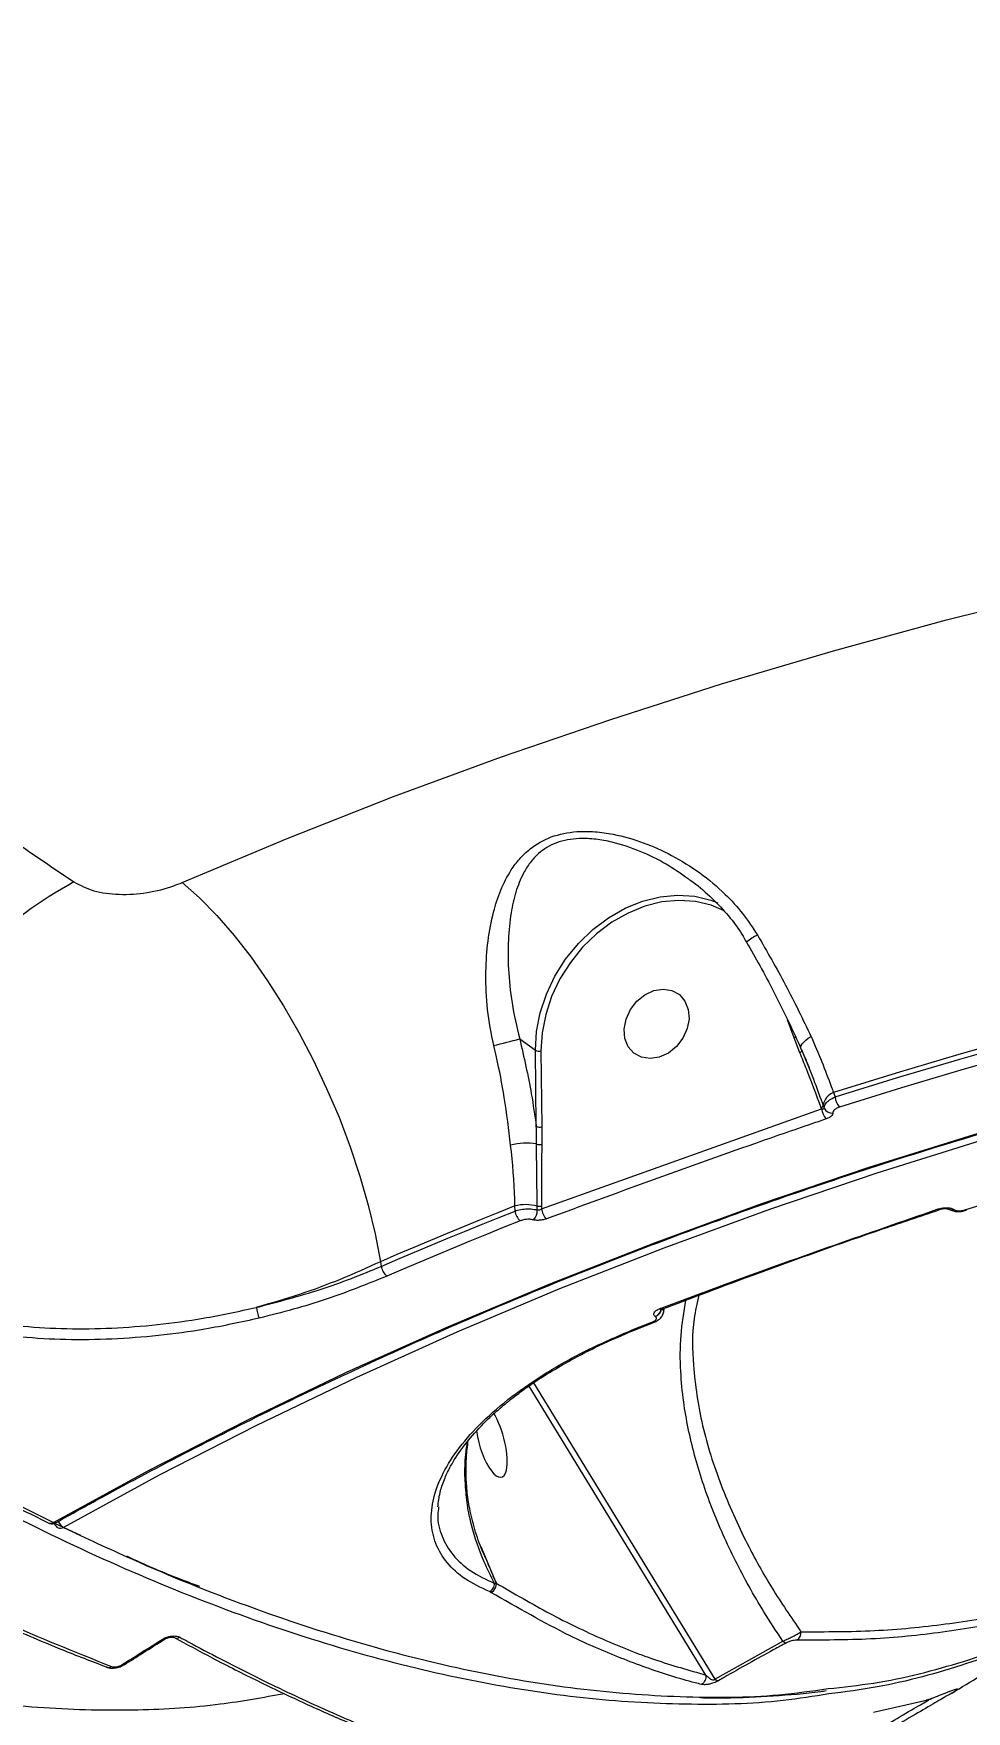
# Model space of a CAD drawing. Header units: millimetres. Extents: x -10374 to 11119, y -8221 to 9433.
# Drawn here: x -3027.9 to -2914.7, y -5287.6 to -5084.2 of the extents above; entities that cross this region are included whole.
import ezdxf

# ---------------------------------------------------------------- set-up
doc = ezdxf.new("R2010")
doc.units = ezdxf.units.MM
for name, color, linetype in [('DIKOM_ОБЪЕКТ', 7, 'Continuous'), ('DIKOM_РАЗМЕР_ЗОНА', 7, 'Continuous'), ('DIKOM_РАЗМЕР_ОБЪЕКТА', 7, 'Continuous')]:
    doc.layers.add(name, color=color, linetype=linetype)
doc.styles.add('style1', font='arial.ttf', dxfattribs={"width": 0.8})
doc.dimstyles.new('1-50', dxfattribs={"dimtxt": 300, "dimasz": 200, "dimexe": 100, "dimexo": 0, "dimgap": 100, "dimtad": 0, "dimdec": 0, "dimtxsty": 'style1', "dimcen": 0, "dimclrd": 7, "dimclre": 7, "dimadec": 1, "dimazin": 2, "dimtfac": 1, "dimtdec": 0, "dimtmove": 1, "dimatfit": 3, "dimfxl": 0, "dimlwd": 25, "dimlwe": 18, "dimarcsym": 0})

# ---------------------------------------------------------------- blocks, each defined once
blk = doc.blocks.new('*D16')
at = {"layer": 'Defpoints', "color": 0, "transparency": 16777216}
for p in [(-9045.1, 5161.67), (3694.49, 5161.67), (1813.16, -6719.94)]:
    blk.add_point(p, dxfattribs=at)
at = {"layer": 'DIKOM_РАЗМЕР_ОБЪЕКТА', "color": 7, "lineweight": 18, "transparency": 16777216}
for p, q in [((3694.49, 5161.67), (-9145.1, 5161.67)), ((1813.16, -6719.94), (-9145.1, -6719.94))]:
    blk.add_line(p, q, dxfattribs=at)
at = {"layer": 'DIKOM_РАЗМЕР_ОБЪЕКТА', "color": 7, "lineweight": 25, "transparency": 16777216}
for p, q in [((-9045.1, 4961.67), (-9045.1, -0.45)), ((-9045.1, -6519.94), (-9045.1, -1080.23))]:
    blk.add_line(p, q, dxfattribs=at)
at = {"layer": 'DIKOM_РАЗМЕР_ОБЪЕКТА', "color": 7, "transparency": 16777216}
for points in [[(-9078.43, 4961.67), (-9011.76, 4961.67), (-9045.1, 5161.67)], [(-9078.43, -6519.94), (-9011.76, -6519.94), (-9045.1, -6719.94)]]:
    blk.add_solid(points, dxfattribs=at)
at = {"layer": 'DIKOM_РАЗМЕР_ОБЪЕКТА', "color": 0, "transparency": 16777216, "insert": (-9045.1, -540.34), "char_height": 300, "attachment_point": 5, "rotation": 90, "style": 'style1'}
blk.add_mtext('11900', dxfattribs=at)
blk = doc.blocks.new('*D13')
at = {"layer": 'Defpoints', "color": 0, "transparency": 16777216}
for p in [(-10176.97, 7112.81), (3082.33, 7112.81), (2015.48, -8221.4)]:
    blk.add_point(p, dxfattribs=at)
at = {"layer": 'DIKOM_РАЗМЕР_ЗОНА', "color": 7, "lineweight": 18, "transparency": 16777216}
for p, q in [((3082.33, 7112.81), (-10276.97, 7112.81)), ((2015.48, -8221.4), (-10276.97, -8221.4))]:
    blk.add_line(p, q, dxfattribs=at)
at = {"layer": 'DIKOM_РАЗМЕР_ЗОНА', "color": 7, "lineweight": 25, "transparency": 16777216}
for p, q in [((-10176.97, 6912.81), (-10176.97, -14.41)), ((-10176.97, -8021.4), (-10176.97, -1094.19))]:
    blk.add_line(p, q, dxfattribs=at)
at = {"layer": 'DIKOM_РАЗМЕР_ЗОНА', "color": 7, "transparency": 16777216}
for points in [[(-10210.3, 6912.81), (-10143.64, 6912.81), (-10176.97, 7112.81)], [(-10210.3, -8021.4), (-10143.64, -8021.4), (-10176.97, -8221.4)]]:
    blk.add_solid(points, dxfattribs=at)
at = {"layer": 'DIKOM_РАЗМЕР_ЗОНА', "color": 0, "transparency": 16777216, "insert": (-10176.97, -554.3), "char_height": 300, "attachment_point": 5, "rotation": 90, "style": 'style1'}
blk.add_mtext('15300', dxfattribs=at)

msp = doc.modelspace()

# ---------------------------------------------------------------- linework, layer by layer
at = {"layer": 'DIKOM_ОБЪЕКТ', "color": 7, "linetype": 'Continuous', "lineweight": 15}
for p, q in [((-2935.63, -5205.98), (-2936.43, -5203.79)), ((-2968.91, -5206.09), (-2967.01, -5207.48)), ((-2966.9, -5216.7), (-2967.01, -5207.48)), ((-2966.33, -5207.55), (-2966.22, -5216.77)), ((-2934.93, -5207.78), (-2935.63, -5205.98)), ((-2930.86, -5212.59), (-2930.66, -5213.14)), ((-2966.26, -5226.71), (-2932.32, -5214.58)), ((-2932.32, -5214.58), (-2932.35, -5214.48)), ((-2932.12, -5214.17), (-2932, -5214.49)), ((-2966.22, -5216.77), (-2966.24, -5218.89)), ((-2969.48, -5226.97), (-2969.49, -5226.36)), ((-2966.26, -5226.37), (-2966.26, -5226.71)), ((-2918.08, -5226.81), (-2918.07, -5226.8)), ((-2916.24, -5226.79), (-2916.23, -5226.8)), ((-2985.81, -5233.12), (-2985.69, -5233.69)), ((-2952.45, -5239.77), (-2952.47, -5239.76)), ((-2951.45, -5239.27), (-2951.38, -5238.76)), ((-2955.04, -5241.43), (-2952.58, -5240.43)), ((-2946.33, -5283.23), (-2967.77, -5248.19)), ((-2967.23, -5247.8), (-2945.25, -5283.72)), ((-2975.5, -5260.12), (-2975.55, -5258.93)), ((-3026.07, -5264.79), (-3026.09, -5264.78)), ((-3022.14, -5266.3), (-3025.19, -5264.91)), ((-2973.62, -5267.66), (-2971.76, -5272.08)), ((-2972.15, -5271.19), (-2971.77, -5272.06)), ((-2971.97, -5272.12), (-2971.77, -5272.06)), ((-2971.77, -5272.06), (-2971.76, -5272.08)), ((-2972.43, -5273.2), (-2972.58, -5273.12)), ((-2972.41, -5273.21), (-2972.43, -5273.2)), ((-3011.92, -5278.87), (-3011.9, -5278.86)), ((-2945.25, -5283.72), (-2937.01, -5279.12)), ((-3019.03, -5282.27), (-3019.05, -5282.26)), ((-2926.01, -5287.73), (-2919.41, -5286.23)), ((-2919.41, -5286.23), (-2919.4, -5286.22)), ((-2919.4, -5286.22), (-2919.29, -5286.19))]:
    msp.add_line(p, q, dxfattribs=at)
at = {"layer": 'DIKOM_ОБЪЕКТ', "color": 7, "linetype": 'Continuous', "lineweight": 15, "flags": 128}
for points in [[(-3009.85, -5187.15), (-2997.12, -5181.81), (-2984.2, -5176.73), (-2971.12, -5171.91), (-2957.86, -5167.36), (-2944.45, -5163.07), (-2930.88, -5159.06), (-2917.16, -5155.31), (-2903.31, -5151.84), (-2889.33, -5148.65), (-2875.22, -5145.73), (-2861, -5143.1), (-2846.67, -5140.74), (-2832.25, -5138.67), (-2817.73, -5136.88)], [(-3009.85, -5187.15), (-3007.75, -5189.01), (-3005.64, -5191.15), (-3003.55, -5193.55), (-3001.49, -5196.19), (-2999.48, -5199.05), (-2997.54, -5202.1), (-2995.69, -5205.31), (-2993.94, -5208.65), (-2992.32, -5212.1), (-2990.82, -5215.61), (-2989.48, -5219.17), (-2988.3, -5222.73), (-2987.29, -5226.26), (-2986.45, -5229.74), (-2985.81, -5233.12)], [(-2967.01, -5207.48), (-2966.87, -5205.22), (-2966.43, -5202.93), (-2965.68, -5200.67), (-2964.64, -5198.49), (-2963.34, -5196.43), (-2961.8, -5194.53), (-2960.06, -5192.85), (-2958.15, -5191.41), (-2956.12, -5190.25), (-2954.02, -5189.4), (-2951.88, -5188.86), (-2949.76, -5188.66), (-2947.69, -5188.8), (-2945.74, -5189.28), (-2944.88, -5189.61)], [(-2944.13, -5190.58), (-2945.7, -5189.9), (-2947.6, -5189.44), (-2949.6, -5189.31), (-2951.66, -5189.5), (-2953.73, -5190.02), (-2955.77, -5190.85), (-2957.74, -5191.97), (-2959.59, -5193.37), (-2961.28, -5195), (-2962.77, -5196.84), (-2964.03, -5198.83), (-2965.04, -5200.95), (-2965.76, -5203.14), (-2966.2, -5205.36), (-2966.33, -5207.55)], [(-3025.45, -5264.74), (-3013.82, -5258.4), (-3001.97, -5252.33), (-2989.9, -5246.53), (-2977.61, -5241), (-2965.12, -5235.74), (-2952.44, -5230.77), (-2939.57, -5226.07), (-2926.52, -5221.66), (-2913.3, -5217.53), (-2899.92, -5213.7), (-2886.39, -5210.16), (-2872.71, -5206.91), (-2858.9, -5203.97), (-2844.96, -5201.32), (-2830.91, -5198.97), (-2816.75, -5196.92), (-2802.49, -5195.18), (-2788.14, -5193.74), (-2773.71, -5192.61), (-2759.22, -5191.79), (-2744.66, -5191.27)], [(-2744.29, -5192.08), (-2758.8, -5192.6), (-2773.25, -5193.42), (-2787.64, -5194.55), (-2801.94, -5195.98), (-2816.16, -5197.72), (-2830.28, -5199.76), (-2844.29, -5202.1), (-2858.18, -5204.74), (-2871.95, -5207.68), (-2885.59, -5210.92), (-2899.08, -5214.45), (-2912.42, -5218.27), (-2925.6, -5222.38), (-2938.61, -5226.78), (-2951.44, -5231.46), (-2964.09, -5236.42), (-2976.54, -5241.66), (-2988.79, -5247.18), (-3000.82, -5252.96), (-3012.64, -5259.01), (-3024.23, -5265.33)], [(-2868.89, -5196.38), (-2876.8, -5198.08), (-2884.66, -5199.87), (-2892.48, -5201.75), (-2900.25, -5203.74), (-2907.98, -5205.81), (-2915.66, -5207.98), (-2923.28, -5210.24), (-2930.86, -5212.59)], [(-2930.66, -5213.14), (-2923.12, -5210.8), (-2915.53, -5208.55), (-2907.89, -5206.39), (-2900.21, -5204.33), (-2892.47, -5202.36), (-2884.69, -5200.48), (-2876.87, -5198.69), (-2869, -5197)], [(-2868.61, -5198.28), (-2876.46, -5199.96), (-2884.26, -5201.74), (-2892.03, -5203.61), (-2899.74, -5205.58), (-2907.41, -5207.64), (-2915.04, -5209.79), (-2922.61, -5212.04), (-2930.13, -5214.37)], [(-2951.99, -5208.32), (-2953.11, -5208.5), (-2954.16, -5208.33), (-2955.07, -5207.84), (-2955.75, -5207.06), (-2956.15, -5206.05), (-2956.25, -5204.91), (-2956.02, -5203.71), (-2955.49, -5202.55), (-2954.71, -5201.54), (-2953.73, -5200.75), (-2952.64, -5200.25), (-2951.52, -5200.07), (-2950.46, -5200.24), (-2949.55, -5200.73), (-2948.87, -5201.51), (-2948.47, -5202.52), (-2948.38, -5203.67), (-2948.6, -5204.86), (-2949.13, -5206.02), (-2949.91, -5207.03), (-2950.89, -5207.82), (-2951.99, -5208.32)], [(-2934.8, -5207.27), (-2934.81, -5207.25), (-2934.83, -5207.09), (-2934.77, -5206.9), (-2934.65, -5206.7), (-2934.46, -5206.48), (-2934.22, -5206.26), (-2933.92, -5206.03), (-2933.58, -5205.81)], [(-2934.93, -5207.78), (-2934.86, -5207.73), (-2934.81, -5207.68), (-2934.76, -5207.63), (-2934.72, -5207.57), (-2934.7, -5207.52), (-2934.7, -5207.47), (-2934.7, -5207.44)], [(-2914.93, -5226.84), (-2907.72, -5224.59), (-2900.45, -5222.44), (-2893.13, -5220.37), (-2885.77, -5218.39), (-2878.36, -5216.5), (-2870.91, -5214.71), (-2863.41, -5213), (-2855.88, -5211.39)], [(-2969.49, -5226.36), (-2971.55, -5227.18), (-2973.6, -5228.01), (-2975.65, -5228.84), (-2977.69, -5229.68), (-2979.73, -5230.53), (-2981.76, -5231.39), (-2983.79, -5232.25), (-2985.81, -5233.12)], [(-2985.69, -5233.69), (-2983.68, -5232.82), (-2981.67, -5231.96), (-2979.65, -5231.11), (-2977.63, -5230.27), (-2975.6, -5229.44), (-2973.56, -5228.61), (-2971.53, -5227.78), (-2969.48, -5226.97)], [(-2968.87, -5228.17), (-2970.9, -5228.99), (-2972.94, -5229.81), (-2974.97, -5230.63), (-2976.99, -5231.47), (-2979.01, -5232.31), (-2981.02, -5233.16), (-2983.03, -5234.01), (-2985.04, -5234.88)], [(-2955.27, -5241.39), (-2954.96, -5241.26), (-2954.65, -5241.14), (-2954.34, -5241.02), (-2954.03, -5240.89), (-2953.72, -5240.77), (-2953.41, -5240.64), (-2953.11, -5240.52), (-2952.8, -5240.4)], [(-2975.5, -5260.12), (-2975.4, -5259.93), (-2975.38, -5259.76)], [(-3025.14, -5264.76), (-3025.14, -5264.76), (-3025.23, -5264.79), (-3025.33, -5264.78), (-3025.45, -5264.74)], [(-3012.18, -5278.87), (-3012.11, -5278.89), (-3012.04, -5278.89), (-3011.97, -5278.89), (-3011.92, -5278.87), (-3011.92, -5278.87)], [(-2919.41, -5286.23), (-2919.57, -5286.3), (-2919.59, -5286.31)], [(-2919.48, -5286.27), (-2919.56, -5286.3), (-2919.59, -5286.31)]]:
    msp.add_lwpolyline(points, dxfattribs=at)
at = {"layer": 'DIKOM_ОБЪЕКТ', "color": 7, "linetype": 'Continuous', "lineweight": 15}
for centre, radius, start, end in [((-2999.4, -5230.75), 49.62, 118.3386, 134.4753), ((-2935.44, -5202.06), 9.74, 118.4776, 127.7419), ((-2985.96, -5146.55), 61.93, 282.97, 285.9756), ((-2966.57, -5206.64), 0.946, 242.6443, 284.9712), ((-2935.95, -5205.42), 0.64, 299.6859, 319.1154), ((-2930.12, -5214.47), 2.02, 111.5357, 171.3985), ((-2928.54, -5212.96), 2.13, 184.8654, 221.6812), ((-2932.5, -5214.12), 0.391, 292.7602, 352.6743), ((-2930.31, -5214.4), 2.01, 185.1514, 224.3112), ((-2931.08, -5214.11), 0.99, 202.4555, 276.9923), ((-2966.47, -5215.86), 0.948, 242.6894, 284.9262), ((-2968.03, -5227.03), 8.28, 81.9373, 103.8326), ((-2966.45, -5217.84), 1.08, 247.3489, 281.6664), ((-2968.16, -5231.89), 5.69, 76.0852, 103.5611), ((-2967.5, -5226.71), 2, 187.3269, 226.9411), ((-2968.37, -5226.92), 1.59, 314.9599, 2.8707), ((-2966.51, -5225.26), 1.14, 255.9084, 282.693), ((-2964.19, -5226.45), 2.09, 187.0069, 224.8404), ((-2918.13, -5226.58), 0.234, 230.1561, 281.379), ((-2916.51, -5226.08), 0.756, 236.7471, 290.5107), ((-2916.49, -5226.09), 0.76, 236.9963, 290.3233), ((-2914.79, -5226.68), 0.21, 227.508, 282.3655), ((-2983.76, -5233.4), 1.95, 188.4408, 229.1305), ((-2995.58, -5237.9), 5.32, 188.2714, 202.7997), ((-2952.65, -5240.19), 0.251, 233.5424, 286.0352), ((-2952.91, -5238.68), 1.17, 292.2438, 358.5498), ((-2952.89, -5238.69), 1.17, 292.2577, 358.5359), ((-2951.72, -5238.61), 0.227, 229.2362, 282.6913), ((-3025.8, -5264.19), 0.65, 245.7052, 303.1391), ((-3025.63, -5263.89), 1, 243.9337, 284.6624), ((-3025.63, -5263.89), 1, 284.6624, 299.3172), ((-3023.39, -5263.94), 1.62, 204.3014, 238.8149), ((-3024.42, -5264.48), 1, 201.6549, 244.2109), ((-3024.59, -5264.77), 0.66, 246.2755, 302.7134), ((-2972.85, -5272.2), 1.09, 293.1864, 7.5092), ((-2972.84, -5272.21), 1.09, 293.5961, 6.9973), ((-3010.49, -5277.98), 0.774, 242.1649, 299.2397), ((-2935.84, -5278.11), 1.04, 300.4204, 6.8795), ((-2936.52, -5278.65), 0.683, 224.2268, 264.4639), ((-3018.81, -5281.6), 0.708, 251.7267, 303.617), ((-3017.03, -5281.71), 0.308, 246.0581, 297.5217), ((-2947.36, -5283.43), 1.05, 297.2184, 11.2911), ((-2944.76, -5283.22), 0.697, 225.7365, 265.9742)]:
    msp.add_arc(centre, radius, start, end, dxfattribs=at)
for start_param, end_param in [(0.542211, 2.304419), (4.36334, 6.825397)]:
    msp.add_ellipse((-2972.35, -5254.78), major_axis=(1.23, -4.46), ratio=0.333605, start_param=start_param, end_param=end_param, dxfattribs=at)
for points, knots in [([(-3363.01, -4623.11), (-3363.24, -4624.01), (-3364.02, -4627.2), (-3365.16, -4632.89), (-3366.43, -4640.16), (-3367.49, -4647.62), (-3368.35, -4655.24), (-3369, -4663.02), (-3369.46, -4670.98), (-3369.71, -4679.09), (-3369.76, -4687.38), (-3369.6, -4695.85), (-3369.25, -4704.49), (-3368.7, -4713.3), (-3367.94, -4722.3), (-3366.98, -4731.47), (-3365.82, -4740.78), (-3364.47, -4750.2), (-3362.93, -4759.69), (-3361.2, -4769.26), (-3359.28, -4778.91), (-3357.17, -4788.64), (-3354.86, -4798.46), (-3352.37, -4808.36), (-3349.69, -4818.36), (-3346.81, -4828.45), (-3343.74, -4838.63), (-3340.48, -4848.91), (-3337.03, -4859.26), (-3333.41, -4869.63), (-3329.63, -4879.99), (-3325.7, -4890.33), (-3321.61, -4900.65), (-3317.36, -4910.95), (-3312.96, -4921.25), (-3308.4, -4931.53), (-3303.67, -4941.82), (-3298.79, -4952.1), (-3293.74, -4962.38), (-3288.53, -4972.67), (-3283.17, -4982.93), (-3277.67, -4993.14), (-3272.06, -5003.25), (-3266.34, -5013.24), (-3260.52, -5023.13), (-3254.59, -5032.92), (-3248.54, -5042.61), (-3242.39, -5052.2), (-3236.13, -5061.69), (-3229.76, -5071.08), (-3223.28, -5080.36), (-3216.69, -5089.54), (-3210, -5098.61), (-3203.22, -5107.54), (-3196.38, -5116.31), (-3189.5, -5124.89), (-3182.56, -5133.29), (-3175.58, -5141.51), (-3168.55, -5149.54), (-3161.47, -5157.39), (-3154.34, -5165.05), (-3147.17, -5172.53), (-3139.95, -5179.83), (-3132.68, -5186.94), (-3125.37, -5193.86), (-3118.03, -5200.58), (-3110.69, -5207.07), (-3103.36, -5213.32), (-3096.05, -5219.32), (-3088.77, -5225.08), (-3081.5, -5230.59), (-3074.25, -5235.85), (-3067.02, -5240.87), (-3059.81, -5245.65), (-3052.61, -5250.17), (-3045.44, -5254.46), (-3038.29, -5258.48), (-3031.83, -5261.94), (-3027.78, -5263.93), (-3026.08, -5264.76)], [0, 0, 0, 0, 0.005236, 0.018506, 0.031783, 0.044989, 0.058136, 0.071237, 0.084307, 0.097362, 0.110416, 0.12348, 0.136568, 0.149694, 0.162874, 0.176122, 0.1894, 0.202626, 0.215785, 0.228894, 0.241967, 0.25502, 0.268066, 0.281121, 0.294194, 0.307301, 0.320457, 0.333676, 0.34695, 0.360199, 0.373373, 0.386492, 0.39957, 0.412624, 0.425667, 0.438715, 0.451778, 0.464871, 0.478007, 0.491203, 0.504468, 0.517723, 0.530893, 0.544021, 0.557119, 0.570197, 0.583264, 0.596333, 0.60941, 0.622506, 0.635632, 0.648798, 0.662014, 0.675241, 0.688429, 0.701573, 0.714684, 0.727771, 0.740845, 0.753918, 0.766997, 0.780092, 0.793213, 0.806371, 0.819575, 0.832812, 0.846022, 0.859182, 0.872306, 0.885405, 0.898488, 0.911566, 0.924649, 0.937745, 0.950863, 0.964015, 0.97721, 0.990448, 1, 1, 1, 1]), ([(-3362.68, -4622.64), (-3363.3, -4625.38), (-3364.97, -4632.8), (-3367.03, -4645.65), (-3368.63, -4661.38), (-3369.38, -4677.93), (-3369.3, -4695.18), (-3368.39, -4713.08), (-3366.64, -4731.57), (-3364.04, -4750.63), (-3360.6, -4770.21), (-3356.35, -4790.26), (-3351.31, -4810.68), (-3345.5, -4831.36), (-3338.93, -4852.26), (-3331.59, -4873.34), (-3323.52, -4894.56), (-3314.75, -4915.86), (-3305.31, -4937.13), (-3295.25, -4958.27), (-3284.73, -4978.97), (-3273.78, -4999.19), (-3262.45, -5018.91), (-3250.64, -5038.34), (-3238.4, -5057.39), (-3225.79, -5075.97), (-3212.66, -5094.27), (-3199.03, -5112.22), (-3184.9, -5129.77), (-3170.49, -5146.65), (-3155.87, -5162.79), (-3141.1, -5178.1), (-3126.24, -5192.53), (-3111.3, -5206.05), (-3096.31, -5218.63), (-3081.32, -5230.27), (-3066.4, -5240.9), (-3051.62, -5250.45), (-3037.95, -5258.42), (-3029.31, -5262.79), (-3025.45, -5264.74)], [0, 0, 0, 0, 0.015652, 0.04249, 0.069412, 0.096376, 0.123342, 0.150263, 0.177101, 0.203938, 0.23086, 0.257825, 0.28479, 0.311712, 0.338549, 0.365387, 0.392309, 0.419274, 0.446239, 0.473161, 0.499998, 0.525846, 0.55177, 0.577733, 0.603695, 0.629618, 0.655467, 0.682304, 0.709226, 0.736191, 0.763156, 0.790078, 0.816916, 0.843753, 0.870675, 0.89764, 0.924605, 0.951527, 0.978365, 1, 1, 1, 1]), ([(-3301.3, -4664.47), (-3301.51, -4669.46), (-3301.94, -4679.48), (-3301.59, -4695.35), (-3300.54, -4711.78), (-3298.72, -4728.77), (-3296.16, -4746.22), (-3292.84, -4764.07), (-3288.76, -4782.32), (-3283.95, -4800.91), (-3278.42, -4819.79), (-3272.21, -4838.87), (-3265.34, -4858.06), (-3257.81, -4877.31), (-3249.64, -4896.59), (-3240.85, -4915.85), (-3231.47, -4935.05), (-3221.54, -4954.08), (-3211.12, -4972.87), (-3200.22, -4991.35), (-3188.85, -5009.49), (-3177.04, -5027.28), (-3164.83, -5044.63), (-3152.28, -5061.49), (-3139.45, -5077.76), (-3126.37, -5093.4), (-3113.04, -5108.38), (-3099.5, -5122.67), (-3085.8, -5136.24), (-3072, -5149.01), (-3058.17, -5160.94), (-3045.37, -5171.13), (-3033.62, -5179.84), (-3026.51, -5184.67), (-3022.96, -5187.08)], [0, 0, 0, 0, 0.031557, 0.063213, 0.09492, 0.126627, 0.158283, 0.189839, 0.221397, 0.253054, 0.284762, 0.31647, 0.348127, 0.379685, 0.411265, 0.442944, 0.474674, 0.506404, 0.538083, 0.569664, 0.601295, 0.633025, 0.664806, 0.696588, 0.728319, 0.75995, 0.79166, 0.823467, 0.855327, 0.887186, 0.918995, 0.950705, 0.975353, 1, 1, 1, 1]), ([(-2931.43, -5285.52), (-2933.26, -5285.81), (-2938.85, -5286.71), (-2948.78, -5286.93), (-2961.15, -5286.21), (-2974.03, -5284.22), (-2987.32, -5281.08), (-3000.99, -5276.76), (-3014.95, -5271.3), (-3029.18, -5264.7), (-3043.65, -5256.95), (-3058.34, -5248.08), (-3073.19, -5238.13), (-3088.14, -5227.16), (-3103.12, -5215.2), (-3118.08, -5202.3), (-3133, -5188.44), (-3147.85, -5173.68), (-3162.58, -5158.06), (-3177.14, -5141.66), (-3191.44, -5124.56), (-3205.45, -5106.8), (-3219.13, -5088.41), (-3232.46, -5069.41), (-3245.42, -5049.88), (-3257.93, -5029.91), (-3269.95, -5009.59), (-3280.88, -4989.94), (-3290.81, -4971.03), (-3299.82, -4952.91), (-3308.38, -4934.64), (-3316.46, -4916.32), (-3324, -4898.1), (-3330.97, -4880.02), (-3336.75, -4863.99), (-3340.07, -4853.98), (-3341.42, -4849.9)], [0, 0, 0, 0, 0.015189, 0.046292, 0.077395, 0.108597, 0.139848, 0.171099, 0.2023, 0.233403, 0.264506, 0.295707, 0.326958, 0.358208, 0.389409, 0.420511, 0.451615, 0.482816, 0.514067, 0.545318, 0.576518, 0.607621, 0.638725, 0.669926, 0.701177, 0.732428, 0.763629, 0.794732, 0.821479, 0.848367, 0.875288, 0.902208, 0.929097, 0.955478, 0.981858, 1, 1, 1, 1]), ([(-2997.41, -5285.5), (-3000, -5285.97), (-3005.75, -5287.02), (-3015.48, -5287.63), (-3026.54, -5287.4), (-3038.38, -5286.07), (-3050.72, -5283.65), (-3063.52, -5280.09), (-3076.75, -5275.36), (-3089.98, -5269.63), (-3103.15, -5262.99), (-3116.19, -5255.51), (-3129.47, -5247.01), (-3142.94, -5237.46), (-3156.57, -5226.87), (-3170.34, -5215.23), (-3184.2, -5202.52), (-3198.17, -5188.7), (-3212.04, -5173.94), (-3225.47, -5158.61), (-3238.38, -5142.88), (-3250.75, -5126.87), (-3262.94, -5110.13), (-3274.88, -5092.7), (-3286.55, -5074.62), (-3297.62, -5056.4), (-3308.09, -5038.13), (-3317.94, -5019.87), (-3327.42, -5001.23), (-3336.46, -4982.26), (-3345.08, -4963), (-3350.34, -4950.13), (-3352.97, -4943.69)], [0, 0, 0, 0, 0.024986, 0.055488, 0.089206, 0.122952, 0.156671, 0.191384, 0.226125, 0.260837, 0.293495, 0.326178, 0.358836, 0.392437, 0.426065, 0.459664, 0.49448, 0.529297, 0.564612, 0.599928, 0.633097, 0.666292, 0.699462, 0.733598, 0.767762, 0.801899, 0.834468, 0.867061, 0.899631, 0.933079, 0.966552, 1, 1, 1, 1]), ([(-2972.06, -5206.9), (-2972.35, -5205.45), (-2972.92, -5202.55), (-2973.03, -5199.56), (-2972.99, -5196.79), (-2972.82, -5194.2), (-2972.19, -5190.9), (-2971.26, -5188.03), (-2970.17, -5185.88), (-2968.94, -5184.23), (-2967.44, -5182.78), (-2965.17, -5181.48), (-2962.35, -5180.91), (-2959.79, -5180.94), (-2957.07, -5181.32), (-2953.92, -5182.23), (-2950.39, -5183.82), (-2947.02, -5185.91), (-2944.15, -5188.32), (-2941.81, -5190.86), (-2940.66, -5192.62), (-2940.09, -5193.5)], [0, 0, 0, 0, 0.072694, 0.145526, 0.151132, 0.217332, 0.283545, 0.337718, 0.39182, 0.42549, 0.459112, 0.513452, 0.567943, 0.60449, 0.641124, 0.702964, 0.764914, 0.830904, 0.896871, 0.948455, 1, 1, 1, 1]), ([(-2948.46, -5186.72), (-2949.35, -5186.1), (-2951.19, -5184.8), (-2954.3, -5183.3), (-2957.18, -5182.32), (-2959.69, -5181.86), (-2962, -5181.74), (-2964.54, -5182.19), (-2966.47, -5183.38), (-2967.69, -5184.73), (-2968.65, -5186.27), (-2969.44, -5188.29), (-2970.04, -5190.99), (-2970.35, -5194.1), (-2970.32, -5197.75), (-2969.94, -5201.78), (-2969.26, -5204.64), (-2968.91, -5206.09)], [0, 0, 0, 0, 0.06967, 0.144974, 0.221818, 0.264458, 0.308137, 0.370218, 0.432214, 0.471414, 0.511617, 0.57731, 0.644341, 0.726589, 0.810261, 0.903559, 1, 1, 1, 1]), ([(-3022.96, -5187.08), (-3022.19, -5187.48), (-3020.64, -5188.28), (-3017.44, -5188.68), (-3014.05, -5188.46), (-3011.48, -5187.81), (-3010.18, -5187.28), (-3009.85, -5187.15)], [0, 0, 0, 0, 0.218719, 0.444773, 0.67944, 0.919207, 1, 1, 1, 1]), ([(-2948.45, -5186.71), (-2948.26, -5186.84), (-2947.24, -5187.54), (-2945.58, -5189.01), (-2943.61, -5191.12), (-2942.22, -5192.91), (-2941.61, -5194.05), (-2941.43, -5194.38)], [0, 0, 0, 0, 0.067145, 0.354036, 0.630384, 0.893492, 1, 1, 1, 1]), ([(-3025.14, -5264.76), (-3023.3, -5263.73), (-3017.96, -5260.76), (-3008.96, -5256), (-2998.11, -5250.56), (-2987.06, -5245.34), (-2975.85, -5240.34), (-2964.47, -5235.58), (-2952.92, -5231.05), (-2941.22, -5226.74), (-2929.37, -5222.68), (-2917.38, -5218.85), (-2905.25, -5215.27), (-2892.99, -5211.92), (-2880.61, -5208.82), (-2868.12, -5205.96), (-2855.51, -5203.36), (-2842.8, -5201), (-2829.99, -5198.89), (-2817.1, -5197.03), (-2804.12, -5195.42), (-2791.07, -5194.06), (-2777.96, -5192.96), (-2764.78, -5192.12), (-2753.64, -5191.61), (-2746.9, -5191.42), (-2744.58, -5191.36)], [0, 0, 0, 0, 0.022816, 0.066202, 0.109585, 0.152971, 0.196355, 0.23974, 0.283123, 0.326505, 0.369888, 0.413272, 0.456653, 0.500037, 0.543418, 0.586799, 0.630183, 0.673563, 0.716944, 0.760328, 0.803707, 0.847088, 0.89047, 0.933853, 0.977234, 1, 1, 1, 1]), ([(-2940.09, -5193.5), (-2938.92, -5195.52), (-2936.56, -5199.63), (-2934.57, -5203.76), (-2933.59, -5205.8), (-2933.58, -5205.81)], [0, 0, 0, 0, 0.491403, 0.997043, 1, 1, 1, 1]), ([(-2941.41, -5194.36), (-2940.87, -5195.32), (-2939.73, -5197.34), (-2938.07, -5200.46), (-2936.47, -5203.69), (-2935.38, -5205.97), (-2934.87, -5207.14), (-2934.81, -5207.27)], [0, 0, 0, 0, 0.220681, 0.469333, 0.718971, 0.968881, 1, 1, 1, 1]), ([(-2933.58, -5205.81), (-2933.14, -5206.84), (-2932.25, -5208.89), (-2931.41, -5211.15), (-2930.95, -5212.36), (-2930.86, -5212.59)], [0, 0, 0, 0, 0.443898, 0.891107, 1, 1, 1, 1]), ([(-2970.01, -5218.99), (-2970.24, -5217.07), (-2970.66, -5213.52), (-2971.46, -5209.46), (-2971.95, -5207.37), (-2972.06, -5206.9)], [0, 0, 0, 0, 0.478692, 0.884378, 1, 1, 1, 1]), ([(-2968.91, -5206.09), (-2968.4, -5208.32), (-2967.59, -5211.86), (-2967.09, -5215.39), (-2966.9, -5216.7)], [0, 0, 0, 0, 0.629897, 1, 1, 1, 1]), ([(-2932.35, -5214.48), (-2932.94, -5212.89), (-2933.78, -5210.64), (-2934.67, -5208.43), (-2934.93, -5207.78)], [0, 0, 0, 0, 0.708822, 1, 1, 1, 1]), ([(-2934.81, -5207.28), (-2934.5, -5207.97), (-2934.14, -5208.76), (-2933.85, -5209.54), (-2933.82, -5209.63)], [0, 0, 0, 0, 0.885459, 1, 1, 1, 1]), ([(-2934.73, -5207.38), (-2934.62, -5207.65), (-2934.07, -5208.98), (-2933.2, -5211.25), (-2932.46, -5213.24), (-2932.12, -5214.17)], [0, 0, 0, 0, 0.117885, 0.589511, 1, 1, 1, 1]), ([(-2932, -5214.49), (-2932, -5214.45), (-2932, -5214.27), (-2931.84, -5213.92), (-2931.38, -5213.48), (-2930.9, -5213.25), (-2930.66, -5213.14)], [0, 0, 0, 0, 0.081358, 0.385775, 0.6937, 1, 1, 1, 1]), ([(-2931.75, -5215.81), (-2932.33, -5216.01), (-2935.23, -5217), (-2946.55, -5220.91), (-2957.27, -5224.84), (-2965.67, -5227.93)], [0, 0, 0, 0, 0.051227, 0.256123, 1, 1, 1, 1]), ([(-2932.32, -5214.58), (-2932.26, -5214.58), (-2932.15, -5214.59), (-2932.04, -5214.56), (-2932, -5214.52), (-2932, -5214.5), (-2932, -5214.49)], [0, 0, 0, 0, 0.335167, 0.655065, 0.951783, 1, 1, 1, 1]), ([(-2930.96, -5215.1), (-2930.96, -5215.11), (-2930.96, -5215.21), (-2931.04, -5215.39), (-2931.32, -5215.63), (-2931.61, -5215.75), (-2931.75, -5215.81)], [0, 0, 0, 0, 0.052416, 0.364954, 0.682559, 1, 1, 1, 1]), ([(-2930.13, -5214.37), (-2930.28, -5214.43), (-2930.57, -5214.54), (-2930.86, -5214.78), (-2930.96, -5214.97), (-2930.96, -5215.08), (-2930.96, -5215.1)], [0, 0, 0, 0, 0.307996, 0.615978, 0.919124, 1, 1, 1, 1]), ([(-2966.87, -5218.83), (-2966.87, -5218.52), (-2966.87, -5217.81), (-2966.89, -5217.1), (-2966.9, -5216.7)], [0, 0, 0, 0, 0.435338, 1, 1, 1, 1]), ([(-2969.49, -5226.36), (-2969.5, -5226.08), (-2969.52, -5223.68), (-2969.78, -5221.19), (-2970.01, -5218.99)], [0, 0, 0, 0, 0.117848, 1, 1, 1, 1]), ([(-2966.79, -5226.37), (-2966.79, -5226.06), (-2966.81, -5224.54), (-2966.85, -5222.04), (-2966.86, -5219.82), (-2966.87, -5218.83)], [0, 0, 0, 0, 0.122292, 0.611431, 1, 1, 1, 1]), ([(-2966.24, -5218.89), (-2966.26, -5220.73), (-2966.29, -5223.23), (-2966.27, -5225.72), (-2966.26, -5226.37)], [0, 0, 0, 0, 0.735303, 1, 1, 1, 1]), ([(-2969.48, -5226.97), (-2969.38, -5226.94), (-2969.04, -5226.83), (-2968.37, -5226.72), (-2967.52, -5226.7), (-2967.03, -5226.79), (-2966.78, -5226.84)], [0, 0, 0, 0, 0.120785, 0.414265, 0.706682, 1, 1, 1, 1]), ([(-2967.25, -5228.04), (-2967.39, -5228.02), (-2967.69, -5227.96), (-2968.2, -5227.99), (-2968.6, -5228.07), (-2968.81, -5228.15), (-2968.87, -5228.17)], [0, 0, 0, 0, 0.29278, 0.585032, 0.878658, 1, 1, 1, 1]), ([(-2965.67, -5227.93), (-2965.71, -5227.94), (-2965.91, -5228.01), (-2966.29, -5228.09), (-2966.81, -5228.12), (-2967.1, -5228.07), (-2967.25, -5228.04)], [0, 0, 0, 0, 0.09667, 0.398901, 0.699169, 1, 1, 1, 1]), ([(-2966.78, -5226.84), (-2966.78, -5226.8), (-2966.79, -5226.64), (-2966.79, -5226.49), (-2966.79, -5226.37)], [0, 0, 0, 0, 0.2499, 1, 1, 1, 1]), ([(-2966.78, -5226.84), (-2966.73, -5226.84), (-2966.63, -5226.85), (-2966.46, -5226.82), (-2966.34, -5226.76), (-2966.27, -5226.72), (-2966.26, -5226.71)], [0, 0, 0, 0, 0.292969, 0.592176, 0.900621, 1, 1, 1, 1]), ([(-2951.87, -5238.79), (-2951.29, -5238.57), (-2948.41, -5237.48), (-2937.23, -5233.32), (-2926.59, -5229.64), (-2918.28, -5226.76)], [0, 0, 0, 0, 0.051724, 0.258568, 1, 1, 1, 1]), ([(-2951.66, -5238.87), (-2947.99, -5237.48), (-2939.05, -5234.11), (-2927.84, -5230.12), (-2920.31, -5227.59), (-2918.07, -5226.84)], [0, 0, 0, 0, 0.328911, 0.800427, 1, 1, 1, 1]), ([(-2918.28, -5226.76), (-2918.12, -5226.71), (-2917.8, -5226.62), (-2917.28, -5226.57), (-2916.79, -5226.59), (-2916.44, -5226.68), (-2916.3, -5226.76), (-2916.24, -5226.79)], [0, 0, 0, 0, 0.218425, 0.436954, 0.653034, 0.865822, 1, 1, 1, 1]), ([(-2918.07, -5226.8), (-2918.05, -5226.8), (-2917.97, -5226.77), (-2917.75, -5226.72), (-2917.46, -5226.68), (-2917.2, -5226.68), (-2917.02, -5226.7), (-2916.91, -5226.73), (-2916.9, -5226.73), (-2916.89, -5226.73)], [0, 0, 0, 0, 0.047505, 0.228113, 0.429971, 0.609736, 0.762114, 0.889668, 1, 1, 1, 1]), ([(-2916.9, -5226.72), (-2916.81, -5226.77), (-2916.57, -5226.93), (-2916.06, -5227.04), (-2915.39, -5227.05), (-2914.95, -5226.93), (-2914.75, -5226.88)], [0, 0, 0, 0, 0.152233, 0.405075, 0.731545, 1, 1, 1, 1]), ([(-2916.23, -5226.8), (-2916.22, -5226.8), (-2916.16, -5226.84), (-2916, -5226.91), (-2915.75, -5226.94), (-2915.48, -5226.94), (-2915.2, -5226.91), (-2915.02, -5226.86), (-2914.93, -5226.84)], [0, 0, 0, 0, 0.034102, 0.252091, 0.470395, 0.59778, 0.819415, 1, 1, 1, 1]), ([(-3051.48, -5233.77), (-3050.27, -5234.52), (-3047.84, -5236), (-3043.65, -5237.8), (-3039.12, -5239.25), (-3034.26, -5240.31), (-3029.15, -5240.99), (-3023.83, -5241.29), (-3018.37, -5241.22), (-3012.84, -5240.79), (-3006.94, -5239.99), (-3002.99, -5239.13), (-3000.85, -5238.66)], [0, 0, 0, 0, 0.097773, 0.19586, 0.293628, 0.391463, 0.489595, 0.587422, 0.685895, 0.784684, 0.883146, 1, 1, 1, 1]), ([(-2985.81, -5233.12), (-2987.41, -5233.85), (-2990.55, -5235.28), (-2995.6, -5237.14), (-2999.09, -5238.15), (-3000.85, -5238.66)], [0, 0, 0, 0, 0.339533, 0.667773, 1, 1, 1, 1]), ([(-3000.85, -5238.66), (-2998.23, -5237.98), (-2994.27, -5236.94), (-2989.28, -5235.17), (-2986.89, -5234.18), (-2985.69, -5233.69)], [0, 0, 0, 0, 0.492789, 0.746387, 1, 1, 1, 1]), ([(-3000.49, -5239.96), (-3002.67, -5240.44), (-3006.71, -5241.32), (-3012.72, -5242.12), (-3018.37, -5242.56), (-3023.94, -5242.63), (-3029.37, -5242.31), (-3034.58, -5241.62), (-3039.55, -5240.53), (-3044.17, -5239.05), (-3048.45, -5237.21), (-3050.93, -5235.69), (-3052.17, -5234.93)], [0, 0, 0, 0, 0.11669, 0.215088, 0.313806, 0.412204, 0.510069, 0.608231, 0.706086, 0.80395, 0.902137, 1, 1, 1, 1]), ([(-2985.04, -5234.88), (-2987.44, -5235.84), (-2991.08, -5237.31), (-2996.35, -5238.92), (-2999.11, -5239.61), (-3000.49, -5239.96)], [0, 0, 0, 0, 0.492754, 0.746393, 1, 1, 1, 1]), ([(-2937.01, -5279.12), (-2937.78, -5277.94), (-2939.89, -5274.74), (-2942.85, -5269.39), (-2945.7, -5263.05), (-2947.83, -5256.6), (-2948.99, -5251.05), (-2949.45, -5246.19), (-2949.48, -5242.06), (-2949, -5239.21), (-2948.77, -5237.78)], [0, 0, 0, 0, 0.089871, 0.243893, 0.398396, 0.55273, 0.706525, 0.793504, 0.897219, 1, 1, 1, 1]), ([(-2947.18, -5237.19), (-2947.4, -5238.14), (-2948.07, -5240.92), (-2947.93, -5246.23), (-2946.93, -5252.98), (-2944.64, -5260.22), (-2941.68, -5266.8), (-2938.4, -5272.73), (-2936.01, -5276.23), (-2934.81, -5277.98)], [0, 0, 0, 0, 0.069966, 0.204669, 0.378996, 0.553945, 0.728603, 0.864302, 1, 1, 1, 1]), ([(-2952.8, -5240.4), (-2952.79, -5240.39), (-2952.7, -5240.36), (-2952.53, -5240.27), (-2952.39, -5240.14), (-2952.32, -5240.01), (-2952.32, -5239.88), (-2952.41, -5239.81), (-2952.45, -5239.77)], [0, 0, 0, 0, 0.0044, 0.219715, 0.435557, 0.568264, 0.793864, 1, 1, 1, 1]), ([(-2952.47, -5239.76), (-2952.51, -5239.73), (-2952.63, -5239.63), (-2952.68, -5239.44), (-2952.57, -5239.21), (-2952.3, -5238.97), (-2952.01, -5238.85), (-2951.87, -5238.79)], [0, 0, 0, 0, 0.134277, 0.346987, 0.563239, 0.781913, 1, 1, 1, 1]), ([(-2952.58, -5240.43), (-2952.36, -5240.32), (-2951.99, -5240.15), (-2951.64, -5239.73), (-2951.48, -5239.41), (-2951.49, -5239.25), (-2951.49, -5239.23)], [0, 0, 0, 0, 0.418704, 0.710552, 0.97902, 1, 1, 1, 1]), ([(-2951.93, -5238.97), (-2951.93, -5238.97), (-2951.93, -5238.97), (-2951.88, -5238.93), (-2951.77, -5238.87), (-2951.63, -5238.82), (-2951.54, -5238.79), (-2951.51, -5238.78)], [0, 0, 0, 0, 0.121168, 0.335575, 0.600398, 0.888326, 1, 1, 1, 1]), ([(-2951.58, -5238.91), (-2951.56, -5238.93), (-2951.46, -5239.05), (-2951.49, -5239.17), (-2951.51, -5239.27)], [0, 0, 0, 0, 0.25362, 1, 1, 1, 1]), ([(-2972.58, -5273.12), (-2973.61, -5272.63), (-2975.68, -5271.66), (-2977.82, -5269.66), (-2979.22, -5267.34), (-2979.77, -5264.69), (-2979.47, -5261.81), (-2978.32, -5258.77), (-2976.34, -5255.64), (-2973.54, -5252.51), (-2969.97, -5249.44), (-2965.7, -5246.52), (-2960.83, -5243.79), (-2957.12, -5242.19), (-2955.27, -5241.39)], [0, 0, 0, 0, 0.083621, 0.167167, 0.250419, 0.333853, 0.417304, 0.500489, 0.583741, 0.667139, 0.750462, 0.833395, 0.916633, 1, 1, 1, 1]), ([(-2978.84, -5262.85), (-2978.77, -5262.27), (-2978.65, -5261.21), (-2978.11, -5259.6), (-2977.45, -5258.17), (-2976.45, -5256.47), (-2974.98, -5254.5), (-2973.04, -5252.44), (-2971.11, -5250.7), (-2969.3, -5249.25), (-2967.37, -5247.87), (-2965.18, -5246.45), (-2962.52, -5244.91), (-2959.13, -5243.16), (-2956.45, -5242.02), (-2955.01, -5241.41)], [0, 0, 0, 0, 0.088434, 0.164887, 0.229615, 0.28363, 0.385496, 0.483992, 0.548392, 0.611853, 0.675444, 0.735377, 0.809216, 0.897516, 1, 1, 1, 1]), ([(-2955.27, -5241.39), (-2955.21, -5241.42), (-2955.12, -5241.46), (-2955.06, -5241.42), (-2955.04, -5241.41)], [0, 0, 0, 0, 0.667145, 1, 1, 1, 1]), ([(-3072.2, -5254.51), (-3067.64, -5257.36), (-3058.52, -5263.05), (-3044.98, -5270.39), (-3031.57, -5276.93), (-3022.8, -5280.43), (-3018.42, -5282.19)], [0, 0, 0, 0, 0.248613, 0.497236, 0.748619, 1, 1, 1, 1]), ([(-2975.55, -5258.93), (-2975.55, -5258), (-2975.54, -5256.71), (-2975.31, -5255.35), (-2975.24, -5254.96)], [0, 0, 0, 0, 0.715297, 1, 1, 1, 1]), ([(-2975.39, -5258.58), (-2975.4, -5258), (-2975.41, -5256.8), (-2975.24, -5255.51), (-2975.16, -5254.85)], [0, 0, 0, 0, 0.482505, 1, 1, 1, 1]), ([(-2975.55, -5258.93), (-2975.53, -5258.91), (-2975.45, -5258.8), (-2975.38, -5258.68), (-2975.42, -5258.59), (-2975.42, -5258.58)], [0, 0, 0, 0, 0.15614, 0.970271, 1, 1, 1, 1]), ([(-2975.37, -5259.78), (-2975.39, -5259.52), (-2975.41, -5259.12), (-2975.4, -5258.73), (-2975.4, -5258.6)], [0, 0, 0, 0, 0.656242, 1, 1, 1, 1]), ([(-2971.97, -5272.12), (-2972.4, -5271.25), (-2973.54, -5268.95), (-2974.61, -5265.81), (-2975.3, -5262.67), (-2975.43, -5260.97), (-2975.5, -5260.12)], [0, 0, 0, 0, 0.231927, 0.61151, 0.805875, 1, 1, 1, 1]), ([(-2973.23, -5268.64), (-2973.31, -5268.47), (-2973.75, -5267.47), (-2974.37, -5265.63), (-2974.98, -5263.21), (-2975.29, -5261.27), (-2975.34, -5260.14), (-2975.36, -5259.76)], [0, 0, 0, 0, 0.061049, 0.362303, 0.648516, 0.885667, 1, 1, 1, 1]), ([(-2978.74, -5262.82), (-2978.79, -5263.15), (-2978.97, -5264.43), (-2978.43, -5266.43), (-2977.11, -5268.73), (-2975, -5270.68), (-2972.98, -5271.64), (-2971.97, -5272.12)], [0, 0, 0, 0, 0.080427, 0.310897, 0.539514, 0.769477, 1, 1, 1, 1]), ([(-3024.23, -5265.33), (-3021.47, -5266.63), (-3013.95, -5270.17), (-3001.91, -5275.01), (-2988.2, -5279.53), (-2974.84, -5282.87), (-2961.87, -5285.06), (-2949.4, -5286), (-2939.25, -5285.97), (-2933.49, -5285.16), (-2931.52, -5284.88)], [0, 0, 0, 0, 0.081926, 0.222385, 0.363288, 0.504419, 0.645547, 0.78645, 0.926911, 1, 1, 1, 1]), ([(-3007.68, -5272.51), (-3009.56, -5271.81), (-3012.48, -5270.72), (-3015.47, -5269.33), (-3016.54, -5268.83)], [0, 0, 0, 0, 0.642257, 1, 1, 1, 1]), ([(-2973.61, -5267.68), (-2973.32, -5268.41), (-2972.85, -5269.59), (-2972.34, -5270.75), (-2972.15, -5271.19)], [0, 0, 0, 0, 0.621054, 1, 1, 1, 1]), ([(-3045.21, -5270.55), (-3042.9, -5271.72), (-3038.25, -5274.06), (-3031.33, -5277.23), (-3024.91, -5279.99), (-3020.84, -5281.55), (-3019.04, -5282.24)], [0, 0, 0, 0, 0.261424, 0.525629, 0.790726, 1, 1, 1, 1]), ([(-2972.58, -5273.12), (-2972.5, -5273.07), (-2972.33, -5272.97), (-2972.13, -5272.72), (-2972, -5272.43), (-2971.98, -5272.22), (-2971.97, -5272.12)], [0, 0, 0, 0, 0.243407, 0.499985, 0.756382, 1, 1, 1, 1]), ([(-2971.76, -5272.08), (-2969.59, -5273.35), (-2965.26, -5275.89), (-2958.85, -5278.95), (-2952.53, -5281.48), (-2948.4, -5282.64), (-2946.33, -5283.23)], [0, 0, 0, 0, 0.24927, 0.498539, 0.74927, 1, 1, 1, 1]), ([(-2946.88, -5284.37), (-2947.13, -5284.3), (-2948.36, -5283.99), (-2951.59, -5283.06), (-2956.63, -5281.26), (-2963.87, -5278.12), (-2969.18, -5275.06), (-2972.41, -5273.21)], [0, 0, 0, 0, 0.029988, 0.149953, 0.390072, 0.630191, 1, 1, 1, 1]), ([(-2901.29, -5274.44), (-2903.94, -5275.19), (-2909.24, -5276.7), (-2917.61, -5278.13), (-2926.27, -5279), (-2932.3, -5279), (-2935.32, -5279)], [0, 0, 0, 0, 0.249121, 0.498241, 0.749117, 1, 1, 1, 1]), ([(-2934.81, -5277.98), (-2931.82, -5277.98), (-2925.84, -5277.98), (-2917.21, -5277.13), (-2908.82, -5275.71), (-2903.49, -5274.2), (-2900.83, -5273.44)], [0, 0, 0, 0, 0.249124, 0.498242, 0.749124, 1, 1, 1, 1]), ([(-2931.52, -5284.88), (-2929.68, -5284.68), (-2923.98, -5284.07), (-2915.04, -5281.71), (-2905.26, -5278.28), (-2899.45, -5275.14), (-2896.84, -5273.73)], [0, 0, 0, 0, 0.145048, 0.448426, 0.752285, 1, 1, 1, 1]), ([(-2896.93, -5273.78), (-2899.43, -5275.2), (-2905.08, -5278.41), (-2914.68, -5281.98), (-2923.68, -5284.53), (-2929.47, -5285.27), (-2931.43, -5285.52)], [0, 0, 0, 0, 0.238774, 0.541762, 0.844757, 1, 1, 1, 1]), ([(-2916.52, -5285.43), (-2915.35, -5284.72), (-2911.67, -5282.47), (-2905.73, -5278.97), (-2900.76, -5276.1), (-2898.26, -5274.69), (-2898.04, -5274.56)], [0, 0, 0, 0, 0.185142, 0.586461, 0.963047, 1, 1, 1, 1]), ([(-3017.16, -5282), (-3016.66, -5281.68), (-3015, -5280.63), (-3013.34, -5279.59), (-3012.18, -5278.87)], [0, 0, 0, 0, 0.299583, 1, 1, 1, 1]), ([(-3016.89, -5281.99), (-3016.13, -5281.51), (-3014.46, -5280.45), (-3012.81, -5279.43), (-3011.91, -5278.88)], [0, 0, 0, 0, 0.456929, 1, 1, 1, 1]), ([(-3012.18, -5278.87), (-3012.07, -5278.81), (-3011.85, -5278.69), (-3011.44, -5278.56), (-3011.03, -5278.49), (-3010.64, -5278.49), (-3010.33, -5278.55), (-3010.17, -5278.62), (-3010.11, -5278.65)], [0, 0, 0, 0, 0.164316, 0.329249, 0.489876, 0.661548, 0.861435, 1, 1, 1, 1]), ([(-3011.9, -5278.86), (-3011.9, -5278.85), (-3011.87, -5278.83), (-3011.76, -5278.78), (-3011.58, -5278.71), (-3011.39, -5278.66), (-3011.19, -5278.63), (-3011.01, -5278.63), (-3010.87, -5278.65), (-3010.85, -5278.66), (-3010.84, -5278.66)], [0, 0, 0, 0, 0.010563, 0.12582, 0.242128, 0.357577, 0.482244, 0.625408, 0.800858, 1, 1, 1, 1]), ([(-3010.86, -5278.64), (-3009.3, -5279.49), (-3005.83, -5281.37), (-3000.63, -5283.99), (-2995.25, -5286.55), (-2991.08, -5288.42), (-2988.77, -5289.36), (-2988.14, -5289.61)], [0, 0, 0, 0, 0.195837, 0.434789, 0.673418, 0.911726, 1, 1, 1, 1]), ([(-3010.11, -5278.65), (-3009.78, -5278.83), (-3008.13, -5279.73), (-3003.89, -5281.97), (-2997.53, -5285.14), (-2991.66, -5287.82), (-2988.35, -5289.21), (-2987.41, -5289.6)], [0, 0, 0, 0, 0.041374, 0.206872, 0.538152, 0.86943, 1, 1, 1, 1]), ([(-2937.01, -5279.12), (-2936.84, -5279.05), (-2936.51, -5278.91), (-2935.97, -5278.65), (-2935.47, -5278.39), (-2935.07, -5278.16), (-2934.89, -5278.04), (-2934.81, -5277.98)], [0, 0, 0, 0, 0.202252, 0.404258, 0.610592, 0.841055, 1, 1, 1, 1]), ([(-2935.32, -5279), (-2935.42, -5279.01), (-2935.59, -5279.01), (-2935.9, -5279.07), (-2936.17, -5279.15), (-2936.4, -5279.23), (-2936.52, -5279.3), (-2936.58, -5279.33)], [0, 0, 0, 0, 0.319619, 0.561969, 0.727608, 0.864235, 1, 1, 1, 1]), ([(-2936.58, -5279.33), (-2937.09, -5279.6), (-2939.63, -5280.98), (-2942.37, -5282.51), (-2944.58, -5283.78), (-2944.81, -5283.92)], [0, 0, 0, 0, 0.183188, 0.915864, 1, 1, 1, 1]), ([(-3019.02, -5282.25), (-3018.92, -5282.29), (-3018.61, -5282.42), (-3018.03, -5282.4), (-3017.38, -5282.26), (-3017.05, -5282.07), (-3016.9, -5281.98)], [0, 0, 0, 0, 0.159584, 0.497052, 0.766144, 1, 1, 1, 1]), ([(-3018.42, -5282.19), (-3018.41, -5282.19), (-3018.33, -5282.22), (-3018.17, -5282.25), (-3017.91, -5282.25), (-3017.65, -5282.21), (-3017.38, -5282.12), (-3017.23, -5282.04), (-3017.16, -5282)], [0, 0, 0, 0, 0.035693, 0.257605, 0.448465, 0.627794, 0.814581, 1, 1, 1, 1]), ([(-2946.99, -5285.97), (-2946.01, -5285.99), (-2943.02, -5286.03), (-2938.16, -5285.77), (-2934.06, -5285.46), (-2931.96, -5285.15), (-2931.74, -5285.12)], [0, 0, 0, 0, 0.188067, 0.570635, 0.953924, 1, 1, 1, 1]), ([(-2944.81, -5283.92), (-2944.89, -5283.96), (-2945.07, -5284.06), (-2945.37, -5284.18), (-2945.72, -5284.29), (-2946.15, -5284.39), (-2946.57, -5284.42), (-2946.78, -5284.38), (-2946.88, -5284.37)], [0, 0, 0, 0, 0.109993, 0.219969, 0.325736, 0.492436, 0.753645, 1, 1, 1, 1]), ([(-2946.33, -5283.23), (-2946.25, -5283.31), (-2946.08, -5283.49), (-2945.82, -5283.69), (-2945.6, -5283.79), (-2945.46, -5283.82), (-2945.38, -5283.81), (-2945.34, -5283.8), (-2945.31, -5283.79), (-2945.28, -5283.76), (-2945.26, -5283.73), (-2945.25, -5283.72)], [0, 0, 0, 0, 0.317038, 0.627179, 0.791499, 0.870474, 0.898061, 0.925354, 0.933082, 0.960153, 1, 1, 1, 1]), ([(-2919.29, -5286.19), (-2918.59, -5285.91), (-2917.18, -5285.35), (-2916.04, -5284.93), (-2915.72, -5284.88), (-2915.9, -5285.05), (-2916.43, -5285.36), (-2916.53, -5285.42)], [0, 0, 0, 0, 0.236613, 0.473021, 0.708592, 0.94468, 1, 1, 1, 1]), ([(-2944.01, -5301.78), (-2942.33, -5300.65), (-2938.99, -5298.4), (-2934.34, -5295.38), (-2930.07, -5292.68), (-2926.28, -5290.35), (-2923.06, -5288.42), (-2920.54, -5286.95), (-2919.45, -5286.32), (-2918.96, -5286.03)], [0, 0, 0, 0, 0.147038, 0.29318, 0.43938, 0.586414, 0.732319, 0.879283, 1, 1, 1, 1]), ([(-2916.53, -5285.42), (-2916.8, -5285.58), (-2917.43, -5285.96), (-2919.3, -5287.04), (-2921.94, -5288.58), (-2925.24, -5290.55), (-2929.1, -5292.92), (-2933.44, -5295.67), (-2938.17, -5298.75), (-2941.58, -5301.05), (-2943.29, -5302.2)], [0, 0, 0, 0, 0.098825, 0.227478, 0.356228, 0.485205, 0.614066, 0.742338, 0.871064, 1, 1, 1, 1]), ([(-2919.29, -5286.19), (-2919.38, -5286.23), (-2919.49, -5286.29), (-2919.61, -5286.29), (-2919.63, -5286.29)], [0, 0, 0, 0, 0.8005, 1, 1, 1, 1]), ([(-2919.59, -5286.31), (-2919.57, -5286.3), (-2919.5, -5286.28), (-2919.44, -5286.25), (-2919.4, -5286.24)], [0, 0, 0, 0, 0.364664, 1, 1, 1, 1])]:
    msp.add_open_spline(points, degree=3, knots=knots, dxfattribs=at)

# ---------------------------------------------------------------- dimensions: what is measured, and where the dimension line sits
at = {"layer": 'DIKOM_РАЗМЕР_ЗОНА'}
dim = msp.add_linear_dim(base=(-10176.97, 7112.81), p1=(2015.48, -8221.4), p2=(3082.33, 7112.81), angle=270, text='15300', dimstyle='1-50', override={"dimscale": 1, "dimtix": 0, "dimtofl": 1, "dimtmove": 1, "dimatfit": 3}, dxfattribs=at)
dim.commit()
dim.dimension.update_dxf_attribs({"geometry": '*D13', "text_midpoint": (-10176.97, -554.3), "dimtype": 160})
at = {"layer": 'DIKOM_РАЗМЕР_ОБЪЕКТА'}
dim = msp.add_linear_dim(base=(-9045.1, 5161.67), p1=(1813.16, -6719.94), p2=(3694.49, 5161.67), angle=270, text='11900', dimstyle='1-50', override={"dimscale": 1, "dimtix": 0, "dimtofl": 1, "dimtmove": 1, "dimatfit": 3}, dxfattribs=at)
dim.commit()
dim.dimension.update_dxf_attribs({"geometry": '*D16', "text_midpoint": (-9045.1, -540.34), "dimtype": 160})

doc.saveas('drawing.dxf')
